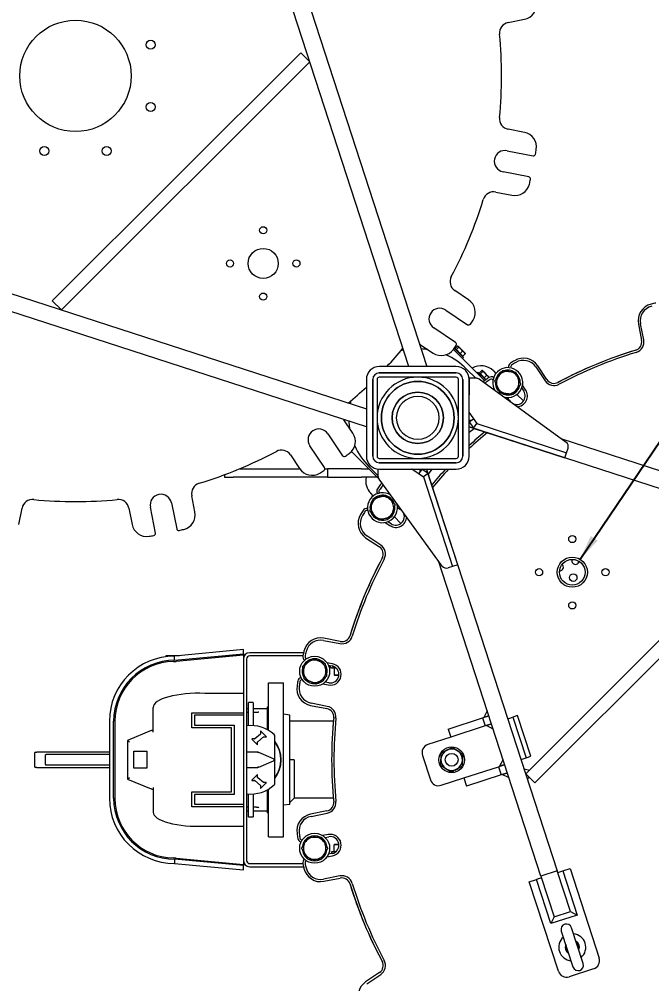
# Model space of a CAD drawing. Header units: inches. Extents: x 19 to 503, y 6 to 322.
# Drawn here: x 60.2 to 97.2, y 214.7 to 271.1 of the extents above; entities that cross this region are included whole.
import ezdxf

# ---------------------------------------------------------------- set-up
doc = ezdxf.new("R2010")
doc.units = ezdxf.units.IN
doc.header["$LTSCALE"] = 15
doc.header["$MEASUREMENT"] = 0
for name, color, linetype, lineweight in [('Dimension (ANSI)', 7, 'Continuous', 25), ('Symbol (ANSI)', 7, 'Continuous', 25), ('Visible', 7, 'Continuous', 18)]:
    doc.layers.add(name, color=color, linetype=linetype, lineweight=lineweight)
doc.styles.add('MEMCOR Medium', font='arial.ttf')
doc.dimstyles.new('Default (ANSI)', dxfattribs={"dimscale": 15, "dimtxt": 0.15, "dimasz": 0.098425, "dimexe": 0.125, "dimexo": 0.0625, "dimgap": 0.031496, "dimtad": 0, "dimtih": 1, "dimtoh": 1, "dimdec": 4, "dimrnd": 1e-08, "dimzin": 3, "dimdsep": 46, "dimlunit": 5, "dimtxsty": 'MEMCOR Medium', "dimcen": 0.09, "dimdle": 0.393701, "dimclrd": 256, "dimclre": 256, "dimclrt": 256, "dimadec": 0, "dimazin": 1, "dimtfac": 0.8, "dimtofl": 0, "dimtmove": 0, "dimatfit": 3, "dimfxl": 1, "dimfrac": 1, "dimtolj": 1, "dimtzin": 4, "dimlwd": -1, "dimlwe": -1, "dimarcsym": 0})
doc.dimstyles.new('Default (ANSI)$7', dxfattribs={"dimscale": 15, "dimtxt": 0.15, "dimasz": 0.098425, "dimexe": 0.125, "dimexo": 0.0625, "dimgap": 0.031496, "dimtad": 0, "dimtih": 1, "dimtoh": 1, "dimdec": 4, "dimrnd": 1e-08, "dimzin": 3, "dimdsep": 46, "dimlunit": 5, "dimtxsty": 'MEMCOR Medium', "dimcen": 0.09, "dimdle": 0.393701, "dimclrd": 256, "dimclre": 256, "dimclrt": 256, "dimadec": 0, "dimazin": 1, "dimtfac": 0.8, "dimtofl": 0, "dimtmove": 0, "dimatfit": 3, "dimfxl": 1, "dimfrac": 1, "dimtolj": 1, "dimtzin": 4, "dimlwd": -1, "dimlwe": -1, "dimarcsym": 0})

# ---------------------------------------------------------------- blocks, each defined once
blk = doc.blocks.new('*D25')
at = {"layer": 'Defpoints', "color": 0, "transparency": 16777216}
for p in [(108.515, 297.906), (83.501, 247.803)]:
    blk.add_point(p, dxfattribs=at)
at = {"layer": 'Dimension (ANSI)', "transparency": 16777216}
for p, q in [((112.922, 306.732), (109.175, 299.227)), ((114.906, 306.732), (112.922, 306.732))]:
    blk.add_line(p, q, dxfattribs=at)
blk.add_solid([(108.954, 299.337), (109.395, 299.117), (108.515, 297.906)], dxfattribs=at)
at = {"layer": 'Dimension (ANSI)', "transparency": 16777216, "insert": (115.378, 306.732), "char_height": 2.25, "attachment_point": 4, "style": 'MEMCOR Medium'}
blk.add_mtext('\\A1; \\fArial|b0|i0;\\H2.2500;R56 in\\P[R1422.4 mm]{\\P\\fArial|b0|i0;\\H2.2500;RADIAL CLEARANCE REQUIRED}', dxfattribs=at)

msp = doc.modelspace()

# ---------------------------------------------------------------- linework, layer by layer
at = {"layer": 'Visible'}
for p, q in [((76.27798, 274.67459), (84.03431, 250.80307)), ((82.98285, 250.80307), (75.32693, 274.36557)), ((88.77965, 270.8954), (89.7299, 271.08442)), ((62.17458, 254.63365), (76.67027, 269.12934)), ((76.67027, 269.12934), (77.2006, 268.59901)), ((77.2006, 268.59901), (62.70491, 254.10332)), ((89.7299, 264.47284), (88.77965, 264.66186)), ((88.72197, 263.40904), (90.23201, 263.10867)), ((89.9862, 261.87288), (88.47616, 262.17325)), ((88.05001, 260.99372), (89.00027, 260.80471)), ((56.93835, 255.97699), (80.50085, 248.32107)), ((86.47013, 254.69641), (85.66454, 255.23468)), ((80.50085, 247.26961), (56.62933, 255.02593)), ((62.70491, 254.10332), (62.17458, 254.63365)), ((85.13182, 254.0993), (86.41197, 253.24393)), ((85.71195, 252.19628), (84.4318, 253.05165)), ((96.37498, 253.27713), (96.564, 252.32687)), ((96.6915, 252.35223), (96.50248, 253.30249)), ((83.60981, 252.10955), (84.39229, 251.58671)), ((86.17626, 251.31853), (85.62838, 251.86641)), ((85.68411, 251.84604), (85.82051, 251.98244)), ((85.71599, 251.81417), (85.68411, 251.84604)), ((85.74786, 251.78229), (85.88427, 251.91869)), ((85.86231, 251.97614), (85.84946, 251.97958)), ((85.87014, 251.96832), (85.86231, 251.97614)), ((86.01339, 251.82506), (85.87014, 251.96832)), ((85.58094, 251.80072), (87.40554, 249.97611)), ((85.70816, 251.82199), (85.69048, 251.80431)), ((85.74786, 251.78229), (85.71599, 251.81417)), ((85.85924, 251.67091), (85.74786, 251.78229)), ((85.97061, 251.55954), (85.85924, 251.67091)), ((85.97061, 251.55954), (86.10701, 251.69594)), ((86.05011, 251.48004), (85.97061, 251.55954)), ((86.20426, 251.63419), (86.01339, 251.82506)), ((86.12961, 251.40055), (86.05011, 251.48004)), ((86.10556, 251.4246), (86.08787, 251.40692)), ((86.17626, 251.31853), (86.11969, 251.26196)), ((86.12961, 251.40055), (86.26601, 251.53695)), ((86.2597, 251.57875), (86.20426, 251.63419)), ((86.2597, 251.57875), (86.26315, 251.5659)), ((85.74085, 250.80307), (81.26085, 250.80307)), ((90.39419, 250.77235), (90.93246, 249.96676)), ((91.04055, 250.03898), (90.50228, 250.84457)), ((81.25585, 250.42807), (85.74585, 250.42807)), ((85.74585, 250.42807), (81.25585, 250.42807)), ((83.50085, 250.17807), (81.25585, 250.17807)), ((85.74585, 250.17807), (83.50085, 250.17807)), ((86.89141, 250.11179), (86.35049, 250.65271)), ((87.01631, 250.47849), (86.95974, 250.42192)), ((87.47106, 250.02373), (87.01631, 250.47849)), ((87.09832, 250.43183), (87.23473, 250.56823)), ((87.1302, 250.39995), (87.09832, 250.43183)), ((87.12237, 250.40778), (87.10469, 250.3901)), ((87.16208, 250.36808), (87.1302, 250.39995)), ((87.16208, 250.36808), (87.29848, 250.50448)), ((87.27345, 250.2567), (87.16208, 250.36808)), ((87.27652, 250.56193), (87.26368, 250.56537)), ((87.38483, 250.14533), (87.27345, 250.2567)), ((87.28435, 250.5541), (87.27652, 250.56193)), ((87.4276, 250.41085), (87.28435, 250.5541)), ((87.38483, 250.14533), (87.52123, 250.28173)), ((87.61847, 250.21998), (87.4276, 250.41085)), ((87.67257, 250.16588), (87.61847, 250.21998)), ((87.91189, 250.55149), (88.06299, 250.40038)), ((80.50085, 250.04307), (80.50085, 245.56307)), ((80.87585, 245.55807), (80.87585, 250.04807)), ((80.87585, 250.04807), (80.87585, 245.55807)), ((81.12585, 250.04807), (81.12585, 247.80307)), ((85.87585, 247.80307), (85.87585, 250.04807)), ((86.12585, 250.04807), (86.12585, 245.55807)), ((86.12585, 245.55807), (86.12585, 250.04807)), ((86.50165, 250.11587), (86.48099, 248.14304)), ((86.50085, 245.56307), (86.50085, 250.04307)), ((86.50089, 250.04307), (86.50085, 250.04307)), ((86.9201, 250.11149), (86.50165, 250.11587)), ((92.16398, 246.37014), (87.09329, 250.05421)), ((87.46432, 250.06583), (87.38483, 250.14533)), ((87.49162, 250.03854), (87.46432, 250.06583)), ((89.79708, 249.43404), (89.6143, 249.70759)), ((89.29103, 249.17234), (89.67585, 248.78752)), ((89.56779, 249.5432), (89.68899, 249.36182)), ((88.56665, 249.00757), (88.59757, 248.96129)), ((88.85752, 248.80625), (88.73632, 248.98763)), ((86.48099, 248.14304), (86.955, 247.46609)), ((79.71721, 246.91162), (79.19436, 247.69411)), ((81.12585, 247.80307), (81.12585, 245.55807)), ((85.87585, 245.55807), (85.87585, 247.80307)), ((86.50085, 247.56986), (86.75683, 247.7491)), ((86.50085, 247.66839), (86.64156, 247.66839)), ((86.50085, 247.56986), (86.75899, 247.20119)), ((86.75899, 247.20119), (86.955, 247.46609)), ((86.955, 247.46609), (92.18581, 245.76649)), ((78.25227, 246.87212), (79.10764, 245.59197)), ((109.96824, 239.66005), (86.50085, 247.28507)), ((86.50085, 247.28507), (86.75899, 247.20119)), ((86.50085, 246.97257), (86.79805, 247.1885)), ((86.75899, 247.20119), (86.79805, 247.1885)), ((86.79805, 247.1885), (92.08924, 245.46929)), ((91.84944, 246.59867), (110.27726, 240.61111)), ((76.06923, 245.63938), (76.60751, 244.83379)), ((78.05999, 244.89195), (77.20462, 246.1721)), ((81.23316, 244.236), (79.63209, 245.83707)), ((92.08924, 245.46929), (92.18581, 245.76649)), ((92.18581, 245.76649), (92.27297, 246.03473)), ((81.25585, 245.42807), (83.50085, 245.42807)), ((85.74585, 245.17807), (81.25585, 245.17807)), ((81.25585, 245.17807), (85.74585, 245.17807)), ((83.50085, 245.42807), (85.74585, 245.42807)), ((73.11556, 244.83209), (76.60865, 244.83209)), ((78.08002, 244.83209), (78.22689, 244.83209)), ((80.22689, 244.83209), (78.22689, 244.83209)), ((78.22689, 244.83209), (78.22689, 244.33209)), ((80.22689, 244.83209), (80.63707, 244.83209)), ((80.65121, 244.95343), (81.19213, 244.41251)), ((81.18805, 244.80227), (83.16087, 244.82293)), ((81.19243, 244.38382), (81.18805, 244.80227)), ((81.26085, 244.80307), (85.74085, 244.80307)), ((81.26085, 244.80307), (81.26085, 244.80303)), ((83.16087, 244.82293), (83.83783, 244.34892)), ((83.73406, 244.80307), (83.55482, 244.54708)), ((83.63553, 244.66235), (83.63553, 244.80307)), ((84.10272, 244.54493), (83.73406, 244.80307)), ((84.10272, 244.54493), (83.83783, 244.34892)), ((84.01885, 244.80307), (91.64387, 221.33567)), ((84.10272, 244.54493), (84.01885, 244.80307)), ((84.11542, 244.50586), (84.10272, 244.54493)), ((84.33135, 244.80307), (84.11542, 244.50586)), ((72.22689, 244.48058), (72.22689, 244.33209)), ((72.22689, 244.33209), (72.72689, 244.33209)), ((77.72689, 244.33209), (72.72689, 244.33209)), ((78.22689, 244.33209), (77.72689, 244.33209)), ((78.22689, 244.33209), (80.22689, 244.33209)), ((81.13707, 244.33209), (80.22689, 244.33209)), ((84.93378, 239.13993), (81.24971, 244.21062)), ((83.83783, 244.34892), (85.53742, 239.11811)), ((85.83463, 239.21467), (84.11542, 244.50586)), ((80.90752, 243.24401), (80.75596, 243.39557)), ((69.13067, 242.82776), (69.43103, 241.31772)), ((70.49921, 242.30365), (70.31019, 243.25391)), ((60.2195, 241.57401), (60.40852, 242.52427)), ((66.64206, 242.52427), (66.83107, 241.57401)), ((68.19524, 241.0719), (67.89488, 242.58195)), ((82.34263, 242.70634), (82.29635, 242.73727)), ((82.31629, 242.5676), (82.49767, 242.4464)), ((81.9421, 241.61493), (81.76071, 241.73613)), ((82.52045, 241.63108), (82.13466, 242.01687)), ((81.59633, 241.68962), (81.86988, 241.50684)), ((89.8011, 227.00713), (104.29679, 241.50282)), ((80.45934, 240.80164), (81.26493, 240.26336)), ((81.33716, 240.37145), (80.53157, 240.90973)), ((104.82712, 240.97249), (90.33143, 226.4768)), ((90.69281, 221.02666), (84.70525, 239.45448)), ((85.53742, 239.11811), (85.26919, 239.03095)), ((85.83463, 239.21467), (85.53742, 239.11811)), ((78.00143, 234.80143), (78.95169, 234.61242)), ((78.97705, 234.73992), (78.02679, 234.92894)), ((68.81215, 233.91396), (69.59022, 233.91396)), ((68.81215, 233.85358), (68.81215, 233.91396)), ((73.32579, 234.26417), (69.29739, 233.88651)), ((69.30938, 233.63654), (73.32579, 234.01308)), ((73.32579, 233.94136), (69.40011, 233.57333)), ((73.32579, 234.01308), (73.32579, 234.26417)), ((73.32579, 234.01308), (73.32579, 233.94136)), ((73.32579, 233.94136), (73.32579, 231.80705)), ((76.83526, 234.0799), (73.70079, 234.0799)), ((76.79237, 233.8924), (73.70079, 233.8924)), ((73.51329, 233.7049), (73.51329, 221.95001)), ((78.52554, 233.43289), (78.20287, 233.49707)), ((78.28622, 233.34795), (78.50018, 233.30539)), ((78.41533, 233.22833), (78.41533, 233.32226)), ((78.56792, 233.22833), (78.56792, 233.28688)), ((78.46523, 233.20351), (78.43664, 233.21684)), ((78.46523, 233.20351), (78.49163, 233.20351)), ((78.49163, 233.20351), (78.71736, 233.20351)), ((78.62173, 233.20351), (78.62173, 232.79224)), ((78.62173, 232.79224), (78.90211, 232.79224)), ((78.66007, 232.7539), (78.62173, 232.79224)), ((78.89888, 232.7539), (78.66007, 232.7539)), ((74.78641, 229.54571), (74.78641, 232.32751)), ((74.78641, 232.32751), (75.66641, 232.32751)), ((75.66641, 223.32751), (75.66641, 232.32751)), ((77.95705, 232.26128), (78.27972, 232.1971)), ((78.30509, 232.3246), (78.09113, 232.36716)), ((73.32579, 231.70253), (71.06735, 231.70253)), ((73.32579, 231.80705), (73.32579, 231.70253)), ((73.32579, 231.70253), (73.32579, 230.57754)), ((73.62499, 230.9037), (73.62499, 231.15278)), ((73.88089, 231.17246), (73.64467, 231.17246)), ((73.90058, 231.15278), (73.90058, 230.9037)), ((77.24643, 231.00579), (78.19669, 230.81678)), ((78.22205, 230.94428), (77.27179, 231.1333)), ((68.06215, 229.44212), (68.06215, 230.89006)), ((70.32579, 229.70254), (70.32579, 230.57754)), ((70.32579, 230.57754), (73.32579, 230.57754)), ((70.47287, 230.43047), (70.47287, 229.84962)), ((73.32579, 230.43047), (70.47287, 230.43047)), ((73.32579, 230.57754), (73.32579, 230.43047)), ((73.32579, 230.43047), (73.32579, 225.22456)), ((73.51329, 230.81964), (73.62499, 230.81964)), ((73.51329, 230.60615), (73.62499, 230.60615)), ((73.62499, 229.82276), (73.62499, 230.9037)), ((73.90058, 230.9037), (73.90058, 229.82276)), ((73.90058, 230.81964), (74.72641, 230.81964)), ((73.90058, 230.60615), (74.08844, 230.60615)), ((74.72641, 229.58006), (74.72641, 230.92251)), ((74.72641, 230.92251), (74.78641, 230.92251)), ((76.03641, 230.43708), (75.66641, 230.48251)), ((76.03641, 225.21794), (76.03641, 230.43708)), ((87.55242, 230.69177), (87.35179, 230.298)), ((65.50312, 230.07751), (65.50312, 225.57751)), ((65.75312, 225.57751), (65.75312, 230.07751)), ((65.82452, 230.07751), (65.82452, 225.57751)), ((78.57664, 230.07751), (76.03641, 230.07751)), ((85.27135, 229.62202), (87.28759, 230.27714)), ((87.28759, 230.27714), (87.64899, 230.39456)), ((87.28759, 230.27714), (87.4421, 229.80161)), ((87.64899, 230.39456), (87.35179, 230.298)), ((87.8035, 229.91903), (87.4421, 229.80161)), ((87.5063, 229.82247), (87.8035, 229.91903)), ((88.75456, 230.22805), (89.05176, 230.32462)), ((89.32519, 230.41346), (89.05176, 230.32462)), ((89.05176, 230.32462), (89.82431, 227.94698)), ((90.09773, 228.03582), (89.32519, 230.41346)), ((67.94952, 229.5306), (66.56215, 228.95253)), ((67.94952, 229.5306), (68.06215, 229.57753)), ((72.63829, 229.70254), (70.32579, 229.70254)), ((70.47287, 229.84962), (72.78537, 229.84962)), ((72.63829, 225.95248), (72.63829, 229.70254)), ((72.78537, 229.84962), (72.78537, 225.8054)), ((74.32675, 229.32713), (73.98781, 229.0439)), ((74.33034, 229.48403), (74.33034, 229.3348)), ((74.6614, 229.1771), (74.34741, 229.4911)), ((85.27135, 229.62202), (85.42586, 229.14649)), ((87.4421, 229.80161), (85.42586, 229.14649)), ((87.90007, 229.62183), (87.5063, 229.82247)), ((66.56215, 228.95253), (66.56215, 226.70253)), ((66.56215, 228.95253), (66.68715, 228.8692)), ((73.82406, 229.0245), (74.13805, 228.7105)), ((73.9814, 229.04157), (73.83113, 229.04157)), ((74.15512, 228.71757), (74.15512, 228.8668)), ((74.15871, 228.87447), (74.49765, 229.1577)), ((74.50406, 229.16003), (74.65433, 229.16003)), ((75.16278, 227.81282), (75.16278, 229.20228)), ((85.42586, 229.14649), (84.09438, 228.71387)), ((61.13778, 228.21751), (61.13778, 227.43751)), ((61.19778, 228.27751), (61.26278, 228.27751)), ((65.50312, 228.27751), (61.26278, 228.27751)), ((66.93715, 228.32753), (67.68715, 228.32753)), ((66.93715, 227.32753), (66.93715, 228.32753)), ((67.68715, 228.32753), (67.68715, 227.32753)), ((74.13328, 228.27751), (73.51329, 228.27751)), ((74.13328, 228.27751), (74.15464, 228.27751)), ((74.18437, 228.26833), (74.17028, 228.27432)), ((74.18437, 228.26833), (74.21734, 228.25432)), ((75.08899, 227.88387), (74.21734, 228.25432)), ((61.76278, 228.08751), (61.76278, 227.56751)), ((61.80278, 228.12751), (61.82278, 228.12751)), ((65.05569, 228.12751), (61.82278, 228.12751)), ((65.05569, 228.12751), (65.06854, 228.12751)), ((65.50312, 228.12751), (65.06854, 228.12751)), ((74.21734, 227.4007), (75.08899, 227.77115)), ((75.08899, 227.88387), (75.10278, 227.87801)), ((75.10278, 227.77701), (75.08899, 227.77115)), ((75.10278, 227.87801), (75.12625, 227.86804)), ((75.1367, 227.79142), (75.10278, 227.77701)), ((75.16278, 226.45274), (75.16278, 227.81282)), ((76.28641, 227.82751), (76.03641, 227.82751)), ((76.28641, 227.82751), (76.28641, 225.57751)), ((83.77336, 228.08383), (84.23689, 226.65725)), ((88.47948, 227.8386), (88.27884, 227.44483)), ((89.5271, 227.85041), (89.82431, 227.94698)), ((89.82431, 227.94698), (90.09773, 228.03582)), ((61.26278, 227.37751), (61.19778, 227.37751)), ((61.26278, 227.37751), (65.50312, 227.37751)), ((61.82278, 227.52751), (61.80278, 227.52751)), ((61.82278, 227.52751), (65.05569, 227.52751)), ((65.06854, 227.52751), (65.05569, 227.52751)), ((65.06854, 227.52751), (65.50312, 227.52751)), ((67.68715, 227.32753), (66.93715, 227.32753)), ((73.51329, 227.37751), (74.13328, 227.37751)), ((74.15464, 227.37751), (74.13328, 227.37751)), ((74.17028, 227.3807), (74.18437, 227.38669)), ((74.21734, 227.4007), (74.18437, 227.38669)), ((86.1984, 226.76885), (88.21464, 227.42397)), ((88.21464, 227.42397), (88.57604, 227.54139)), ((88.21464, 227.42397), (88.36915, 226.94844)), ((88.57604, 227.54139), (88.27884, 227.44483)), ((88.73055, 227.06587), (88.36915, 226.94844)), ((88.43335, 226.9693), (88.73055, 227.06587)), ((89.70453, 227.30433), (90.02207, 227.2281)), ((90.02207, 227.2281), (89.8011, 227.00713)), ((66.56215, 226.70253), (66.68715, 226.78587)), ((66.56215, 226.70253), (67.94952, 226.12446)), ((74.13805, 226.94452), (73.82406, 226.63052)), ((73.83113, 226.61345), (73.9814, 226.61345)), ((73.98781, 226.61112), (74.32675, 226.32789)), ((74.15512, 226.78822), (74.15512, 226.93745)), ((74.49765, 226.49732), (74.15871, 226.78055)), ((74.65433, 226.49499), (74.50406, 226.49499)), ((84.86692, 226.33623), (86.1984, 226.76885)), ((86.1984, 226.76885), (86.35291, 226.29332)), ((88.36915, 226.94844), (86.35291, 226.29332)), ((88.82712, 226.76866), (88.43335, 226.9693)), ((89.8011, 227.00713), (90.33143, 226.4768)), ((89.8011, 227.00713), (90.02207, 226.78616)), ((90.02207, 226.78616), (89.89767, 226.70992)), ((68.06215, 226.07753), (67.94952, 226.12446)), ((68.06215, 226.21295), (68.06215, 224.76501)), ((70.32579, 225.95248), (72.63829, 225.95248)), ((70.32579, 225.07748), (70.32579, 225.95248)), ((74.33034, 226.32022), (74.33034, 226.17099)), ((74.34741, 226.16392), (74.6614, 226.47792)), ((74.72641, 224.73251), (74.72641, 226.07496)), ((74.78641, 223.32751), (74.78641, 226.10931)), ((70.47287, 225.8054), (70.47287, 225.22456)), ((72.78537, 225.8054), (70.47287, 225.8054)), ((73.62499, 224.75132), (73.62499, 225.83226)), ((73.90058, 225.83226), (73.90058, 224.75132)), ((76.28641, 225.57751), (76.03641, 225.32751)), ((78.57664, 225.57751), (76.28641, 225.57751)), ((73.32579, 225.07748), (70.32579, 225.07748)), ((70.47287, 225.22456), (73.32579, 225.22456)), ((73.32579, 225.22456), (73.32579, 225.07748)), ((73.32579, 225.07748), (73.32579, 223.95253)), ((73.62499, 225.04887), (73.51329, 225.04887)), ((73.51329, 224.83538), (73.62499, 224.83538)), ((74.08844, 225.04887), (73.90058, 225.04887)), ((73.90058, 224.83538), (74.72641, 224.83538)), ((76.03641, 225.21794), (75.66641, 225.17251)), ((78.19669, 224.83824), (77.24643, 224.64923)), ((73.62499, 224.50224), (73.62499, 224.75132)), ((73.88089, 224.48256), (73.64467, 224.48256)), ((73.90058, 224.75132), (73.90058, 224.50224)), ((74.72641, 224.73251), (74.78641, 224.73251)), ((77.27179, 224.52172), (78.22205, 224.71074)), ((71.06735, 223.95253), (73.32579, 223.95253)), ((73.32579, 223.95253), (73.32579, 223.84797)), ((73.32579, 223.84797), (73.32579, 221.71366)), ((74.78641, 223.32751), (75.66641, 223.32751)), ((78.27972, 223.45792), (77.95705, 223.39374)), ((78.09113, 223.28786), (78.30509, 223.33042)), ((78.66007, 222.90101), (78.62173, 222.86267)), ((78.90212, 222.86267), (78.62173, 222.86267)), ((78.62173, 222.45151), (78.62173, 222.86267)), ((78.66007, 222.90101), (78.8989, 222.90101)), ((73.32579, 221.64194), (69.30938, 222.01848)), ((69.40011, 222.08169), (73.32579, 221.71366)), ((78.20287, 222.15795), (78.52554, 222.22213)), ((78.50018, 222.34963), (78.28622, 222.30707)), ((78.45778, 222.42669), (78.45778, 222.3412)), ((78.46523, 222.45151), (78.46497, 222.45139)), ((78.46549, 222.45151), (78.46523, 222.45151)), ((78.64893, 222.45151), (78.46549, 222.45151)), ((78.4732, 222.42669), (78.4732, 222.34427)), ((78.71736, 222.45151), (78.64893, 222.45151)), ((69.29739, 221.76851), (73.32579, 221.39085)), ((73.32579, 221.71366), (73.32579, 221.64194)), ((73.32579, 221.39085), (73.32579, 221.64194)), ((73.70079, 221.76251), (76.79239, 221.76251)), ((73.70079, 221.57501), (76.83528, 221.57501)), ((91.97197, 221.33714), (92.38806, 221.47233)), ((92.38806, 221.47233), (94.08765, 216.24152)), ((78.95169, 221.0426), (78.00143, 220.85359)), ((78.02679, 220.72608), (78.97705, 220.9151)), ((90.72371, 220.93155), (90.42651, 220.83498)), ((91.64387, 221.33567), (90.69281, 221.02666)), ((90.69281, 221.02666), (91.46535, 218.64902)), ((92.41641, 218.95803), (91.64387, 221.33567)), ((91.67477, 221.24057), (91.97197, 221.33714)), ((91.97197, 221.33714), (92.81018, 218.75739)), ((90.01042, 220.69979), (90.42651, 220.83498)), ((91.71001, 215.46898), (90.01042, 220.69979)), ((91.26472, 218.25524), (90.42651, 220.83498)), ((92.81018, 218.75739), (91.26472, 218.25524)), ((91.46535, 218.64902), (91.26472, 218.25524)), ((91.46535, 218.64902), (92.41641, 218.95803)), ((92.41641, 218.95803), (92.81018, 218.75739)), ((91.87971, 217.82209), (92.56101, 215.72527)), ((93.1601, 215.91993), (92.4788, 218.01675)), ((81.26493, 215.39166), (80.45934, 214.85338)), ((80.53157, 214.74529), (81.33716, 215.28357)), ((93.76663, 215.61148), (92.34005, 215.14796))]:
    msp.add_line(p, q, dxfattribs=at)
for centre, radius in [((83.50085, 247.80307), 56), ((63.52529, 267.77863), 3.25), ((67.91369, 269.59633), 0.2635), ((67.91369, 265.96093), 0.2635), ((61.70759, 263.39023), 0.2635), ((65.34299, 263.39023), 0.2635), ((74.48179, 258.75963), 0.2085), ((74.48179, 256.82213), 0.88), ((72.54429, 256.82213), 0.2085), ((76.41929, 256.82213), 0.2085), ((74.48179, 254.88463), 0.2085), ((83.50085, 247.80307), 2.125), ((83.50085, 247.80307), 1.5), ((92.51991, 240.72151), 0.2085), ((92.51991, 238.78401), 0.88), ((92.51991, 238.78401), 0.75), ((90.58241, 238.78401), 0.2085), ((94.45741, 238.78401), 0.2085), ((92.57441, 238.46849), 0.21875), ((92.51991, 236.84651), 0.2085), ((77.4844, 232.99764), 0.875), ((85.48161, 227.82751), 0.75), ((85.48161, 227.82751), 0.37513), ((85.48161, 227.82751), 0.375), ((77.4844, 222.65738), 0.875)]:
    msp.add_circle(centre, radius, dxfattribs=at)
for centre, radius, start, end in [((89.56018, 271.9377), 0.87, 281.25, 9.076303), ((88.90255, 270.2775), 0.63, 101.25, 185.623729), ((63.52529, 267.77863), 24.87, 354.376271, 5.623729), ((88.90255, 265.27975), 0.63, 174.376271, 258.75), ((89.56018, 263.61956), 0.87, 350.923697, 78.75), ((88.59906, 262.79114), 0.63, 78.75, 258.75), ((90.25542, 263.22637), 0.12, 258.75, 350.335002), ((63.52529, 267.77863), 27.235, 350.335002, 350.923697), ((89.16999, 261.65799), 0.87, 258.75, 346.576303), ((89.96279, 261.75519), 0.12, 347.164998, 78.75), ((63.52529, 267.77863), 27.235, 346.576303, 347.164998), ((87.9271, 260.37583), 0.63, 78.75, 163.123729), ((63.52529, 267.77863), 24.87, 331.876271, 343.123729), ((86.01455, 255.75851), 0.63, 151.876271, 236.25), ((85.98678, 253.97303), 0.87, 328.423697, 56.25), ((84.78181, 253.57548), 0.63, 56.249999, 236.249999), ((97.35577, 253.47222), 1, 103.423697, 191.25), ((97.35577, 253.47222), 0.87, 103.423697, 191.25), ((103.47641, 227.82751), 27.365, 102.835002, 103.423697), ((86.47864, 253.34371), 0.12, 236.25, 327.835002), ((63.52529, 267.77863), 27.235, 327.835002, 328.423697), ((63.52529, 267.77863), 24.87, 316.955063, 320.218704), ((63.52529, 267.77863), 27.235, 324.076303, 324.664998), ((85.64528, 252.0965), 0.12, 324.664998, 56.25), ((96.07361, 252.22932), 0.5, 286.876271, 11.25), ((96.07361, 252.22932), 0.63, 286.876271, 11.25), ((83.50085, 247.80307), 4.03, 101.811923, 104.294042), ((83.50085, 247.80307), 4.03, 81.623365, 87.149459), ((84.87564, 252.31009), 0.87, 236.25, 324.076303), ((83.50085, 247.80307), 4.03, 45, 65.930424), ((89.67081, 250.289), 1, 33.75, 121.576303), ((103.47641, 227.82751), 25.00122, 106.797012, 118.202988), ((103.47641, 227.82751), 25, 106.876271, 118.123729), ((103.47641, 227.82751), 24.87, 106.876271, 118.123729), ((81.26085, 250.04307), 0.76, 90, 180), ((85.74085, 250.04307), 0.76, 0, 90), ((87.20478, 249.84438), 1, 45, 121.401928), ((88.75312, 249.86247), 0.875, 254.329086, 213.670914), ((89.04149, 250.78086), 0.25, 122.164998, 190.233558), ((103.47641, 227.82751), 27.365, 121.576303, 122.164998), ((89.04149, 250.78086), 0.12, 122.164998, 211.953578), ((103.47641, 227.82751), 27.235, 121.576303, 122.164998), ((89.67081, 250.289), 0.87, 33.75, 121.576303), ((81.25585, 250.04807), 0.38, 90, 180), ((81.25585, 250.04807), 0.38, 90, 180), ((83.50085, 247.80307), 2.375, 90, 180), ((81.25585, 250.04807), 0.13, 90, 180), ((83.50085, 247.80307), 2.375, 0, 90), ((85.74585, 250.04807), 0.38, 0, 90), ((85.74585, 250.04807), 0.38, 0, 90), ((85.74585, 250.04807), 0.13, 0, 90), ((103.47641, 227.82751), 27.365, 125.335002, 125.923697), ((87.79428, 249.9475), 0.25, 57.266442, 125.335002), ((88.75312, 249.86247), 0.7295, 116.559141, 168.440859), ((88.75312, 249.86247), 0.656, 142.5, 202.5), ((88.75312, 249.86247), 0.656, 82.5, 142.5), ((88.75312, 249.86247), 0.7295, 56.559141, 108.440859), ((88.75312, 249.86247), 0.656, 22.5, 82.5), ((88.75312, 249.86247), 0.7295, 356.559141, 48.440859), ((63.52529, 267.77863), 24.87, 309.781296, 313.044937), ((83.50085, 247.80307), 2.125, 0, 180), ((86.91696, 249.8115), 0.3, 54, 89.4), ((88.00787, 249.17786), 1, 125.923697, 134.130334), ((88.00787, 249.17786), 0.87, 125.923697, 132.637241), ((103.47641, 227.82751), 27.235, 125.335002, 125.923697), ((87.79428, 249.9475), 0.12, 35.546422, 125.335002), ((88.75312, 249.86247), 0.7295, 176.559141, 228.440859), ((88.75312, 249.86247), 0.656, 202.5, 262.5), ((88.75312, 249.86247), 0.7295, 296.559141, 348.440859), ((88.75312, 249.86247), 0.656, 322.5, 22.5), ((91.45629, 250.31677), 0.63, 213.75, 298.123729), ((91.45629, 250.31677), 0.5, 213.75, 298.123729), ((83.50085, 247.80307), 1.5, 0, 180), ((83.50085, 247.80307), 1.25, 0, 180), ((88.75312, 249.86247), 0.7295, 236.559141, 288.440859), ((88.75312, 249.86247), 0.656, 262.5, 322.5), ((89.27325, 249.08403), 0.5, 240.825388, 33.75), ((89.27325, 249.08403), 0.63, 271.998567, 33.75), ((83.50085, 247.80307), 4.03, 165.705958, 168.188077), ((89.27325, 249.08403), 0.5, 213.75, 227.174612), ((83.50085, 247.80307), 4.03, 182.850541, 188.376635), ((83.50085, 247.80307), 2.375, 180, 270), ((83.50085, 247.80307), 2.125, 180, 0), ((83.50085, 247.80307), 1.5, 180, 0), ((83.50085, 247.80307), 1.25, 180, 0), ((83.50085, 247.80307), 2.375, 270, 0), ((77.72844, 246.52211), 0.63, 33.750001, 213.75), ((78.99383, 246.42828), 0.87, 305.923697, 33.75), ((103.47641, 227.82751), 25.00122, 129.970612, 132.764706), ((103.47641, 227.82751), 25, 129.96886, 132.767295), ((103.47641, 227.82751), 24.87, 129.781296, 133.044937), ((91.98765, 246.12743), 0.3, 342, 54), ((63.52529, 267.77863), 24.87, 286.876271, 298.123729), ((75.54541, 245.28937), 0.63, 33.75, 118.123729), ((63.52529, 267.77863), 27.235, 305.335002, 305.923697), ((83.50085, 247.80307), 4.03, 204.069576, 225), ((79.20741, 245.65863), 0.12, 213.75, 305.335002), ((81.26085, 245.56307), 0.76, 180, 270), ((81.25585, 245.55807), 0.38, 180, 270), ((81.25585, 245.55807), 0.38, 180, 270), ((81.25585, 245.55807), 0.13, 180, 270), ((85.74085, 245.56307), 0.76, 270, 0), ((85.74585, 245.55807), 0.38, 270, 0), ((85.74585, 245.55807), 0.13, 270, 0), ((85.74585, 245.55807), 0.38, 270, 0), ((77.33089, 245.31714), 0.87, 213.75, 301.576303), ((63.52529, 267.77863), 27.235, 301.576303, 302.164998), ((77.96021, 244.82528), 0.12, 302.164998, 33.75), ((103.47641, 227.82751), 25.00122, 137.235294, 140.029388), ((103.47641, 227.82751), 25, 137.232705, 140.03114), ((103.47641, 227.82751), 24.87, 136.955063, 140.218704), ((70.92809, 243.37681), 0.63, 106.876271, 191.25), ((81.46307, 244.10267), 1, 166.737167, 225), ((81.49241, 244.38696), 0.3, 180.6, 216), ((82.12605, 243.29605), 1, 135.869666, 144.076303), ((81.44145, 242.5508), 0.875, 56.329086, 15.670914), ((81.35641, 243.50964), 0.25, 144.664998, 212.733558), ((103.47641, 227.82751), 27.365, 144.076303, 144.664998), ((81.35641, 243.50964), 0.12, 144.664998, 234.453578), ((103.47641, 227.82751), 27.235, 144.076303, 144.664998), ((82.12605, 243.29605), 0.87, 137.362759, 144.076303), ((61.02641, 242.40136), 0.63, 84.376271, 168.75), ((63.52529, 267.77863), 24.87, 264.376271, 275.623729), ((66.02416, 242.40136), 0.63, 11.25, 95.623729), ((68.51277, 242.70485), 0.63, 11.25, 191.25), ((81.44145, 242.5508), 0.7295, 139.059141, 190.940859), ((81.44145, 242.5508), 0.656, 105, 165), ((81.44145, 242.5508), 0.7295, 79.059141, 130.940859), ((81.44145, 242.5508), 0.656, 45, 105), ((81.44145, 242.5508), 0.7295, 19.059141, 70.940859), ((81.44145, 242.5508), 0.656, 345, 45), ((69.64593, 242.13392), 0.87, 283.423697, 11.25), ((103.47641, 227.82751), 27.365, 147.835002, 148.423697), ((103.47641, 227.82751), 27.235, 147.835002, 148.423697), ((80.52306, 242.26243), 0.25, 79.766442, 147.835002), ((80.52306, 242.26243), 0.12, 58.046422, 147.835002), ((81.44145, 242.5508), 0.7295, 199.059141, 250.940859), ((81.44145, 242.5508), 0.656, 165, 225), ((81.44145, 242.5508), 0.656, 285, 345), ((82.21989, 242.03066), 0.5, 236.25, 29.174612), ((81.44145, 242.5508), 0.7295, 319.059141, 10.940859), ((82.21989, 242.03066), 0.5, 42.825388, 56.25), ((81.01491, 241.63311), 1, 148.423697, 236.25), ((81.01491, 241.63311), 0.87, 148.423697, 236.25), ((81.44145, 242.5508), 0.656, 225, 285), ((81.44145, 242.5508), 0.7295, 259.059141, 310.940859), ((82.21989, 242.03066), 0.63, 236.25, 358.001433), ((67.68436, 241.74374), 0.87, 191.25, 279.076303), ((69.54873, 241.34113), 0.12, 191.25, 282.835002), ((63.52529, 267.77863), 27.235, 282.835002, 283.423697), ((63.52529, 267.77863), 27.235, 279.076303, 279.664998), ((68.07755, 241.04849), 0.12, 279.664998, 11.25), ((80.98715, 239.84763), 0.5, 331.876271, 56.25), ((80.98715, 239.84763), 0.63, 331.876271, 56.25), ((103.47641, 227.82751), 25.00122, 151.797012, 163.202988), ((103.47641, 227.82751), 25, 151.876271, 163.123729), ((103.47641, 227.82751), 24.87, 151.876271, 163.123729), ((92.70495, 239.45992), 0.21875, 160.282255, 349.096344), ((85.17648, 239.31627), 0.3, 216, 288), ((91.78107, 239.07723), 0.21875, 268.049907, 48.656774), ((77.8317, 233.94815), 1, 78.75, 166.576303), ((79.07459, 235.23031), 0.63, 258.75, 343.123729), ((79.07459, 235.23031), 0.5, 258.75, 343.123729), ((77.8317, 233.94815), 0.87, 78.75, 166.576303), ((69.31215, 230.07751), 3.80903, 90.222009, 180), ((73.70079, 233.7049), 0.375, 90, 180), ((73.70079, 233.7049), 0.1875, 90, 180), ((77.03891, 233.85095), 0.25, 167.164998, 235.233558), ((103.47641, 227.82751), 27.365, 166.576303, 167.164998), ((77.03891, 233.85095), 0.12, 167.164998, 256.953578), ((103.47641, 227.82751), 27.235, 166.576303, 167.164998), ((69.31215, 230.07751), 3.55903, 90.044634, 180), ((69.31215, 230.07751), 3.48763, 91.12702, 180), ((69.20176, 235.68905), 2.125, 271.12702, 275.355825), ((77.4844, 232.99764), 0.656, 127.5, 187.5), ((77.4844, 232.99764), 0.7295, 101.559141, 153.440859), ((77.4844, 232.99764), 0.656, 67.5, 127.5), ((77.4844, 232.99764), 0.7295, 41.559141, 93.440859), ((77.4844, 232.99764), 0.656, 7.5, 67.5), ((77.4844, 232.99764), 0.7295, 341.559141, 33.440859), ((78.40263, 232.81499), 0.63, 258.75, 78.75), ((78.40263, 232.81499), 0.5, 258.75, 78.75), ((77.4844, 232.99764), 0.7295, 161.559141, 213.440859), ((77.4844, 232.99764), 0.656, 187.5, 247.5), ((77.4844, 232.99764), 0.656, 307.5, 7.5), ((77.44152, 231.98658), 1, 170.923697, 258.75), ((103.47641, 227.82751), 27.365, 170.335002, 170.923697), ((76.74627, 232.37977), 0.25, 102.266442, 170.335002), ((77.44152, 231.98658), 0.87, 170.923697, 258.75), ((103.47641, 227.82751), 27.235, 170.335002, 170.923697), ((76.74627, 232.37977), 0.12, 80.546422, 170.335002), ((77.4844, 232.99764), 0.7295, 221.559141, 273.440859), ((77.4844, 232.99764), 0.656, 247.5, 307.5), ((77.4844, 232.99764), 0.7295, 281.559141, 333.440859), ((73.64467, 231.15278), 0.01969, 90, 180), ((73.88089, 231.15278), 0.01969, 0, 90), ((78.09914, 230.32638), 0.5, 354.376271, 78.75), ((78.09914, 230.32638), 0.63, 354.376271, 78.75), ((103.47641, 227.82751), 25.00122, 174.297012, 185.702988), ((103.47641, 227.82751), 25, 174.376271, 185.623729), ((103.47641, 227.82751), 24.87, 174.376271, 185.623729), ((73.76278, 227.82751), 2, 47.156357, 97.166223), ((74.32034, 229.3348), 0.01, 309.883896, 0), ((74.34034, 229.48403), 0.01, 45, 180), ((73.83113, 229.03157), 0.01, 90, 225), ((73.9814, 229.05157), 0.01, 270, 309.883896), ((74.16512, 228.8668), 0.01, 129.883896, 180), ((74.50406, 229.15003), 0.01, 90, 129.883896), ((74.65433, 229.17003), 0.01, 270, 45), ((75.03778, 229.20228), 0.125, 0, 47.156357), ((73.76278, 227.82751), 1.7715, 322.212687, 37.787313), ((75.22278, 228.89732), 0.06, 180, 216.232048), ((73.76278, 227.82751), 1.75, 323.767952, 36.232048), ((61.19778, 228.21751), 0.06, 90, 180), ((74.14512, 228.71757), 0.01, 225, 0), ((74.15464, 228.23751), 0.04, 66.974508, 90), ((84.24889, 228.23834), 0.5, 108, 198), ((85.48161, 227.82751), 0.625, 116.931328, 176.931328), ((85.48161, 227.82751), 0.6325, 108.099144, 125.763511), ((85.48161, 227.82751), 0.625, 56.931328, 116.931328), ((85.48161, 227.82751), 0.6325, 48.099144, 65.763511), ((85.48161, 227.82751), 0.625, 356.931328, 56.931328), ((61.80278, 228.08751), 0.04, 90, 180), ((75.10278, 227.81282), 0.06, 38.64323, 66.974508), ((75.10278, 227.81282), 0.06, 0.253209, 38.64323), ((75.11323, 227.84664), 0.06, 310.95981, 325.682393), ((85.48161, 227.82751), 0.6325, 168.099144, 185.763511), ((85.48161, 227.82751), 0.625, 176.931328, 236.931328), ((85.48161, 227.82751), 0.625, 296.931328, 356.931328), ((85.48161, 227.82751), 0.6325, 348.099144, 5.763511), ((61.19778, 227.43751), 0.06, 180, 270), ((61.80278, 227.56751), 0.04, 180, 270), ((74.15464, 227.41751), 0.04, 270, 293.025492), ((85.48161, 227.82751), 0.6325, 228.099144, 245.763511), ((85.48161, 227.82751), 0.625, 236.931328, 296.931328), ((85.48161, 227.82751), 0.6325, 288.099144, 305.763511), ((73.83113, 226.62345), 0.01, 135, 270), ((73.9814, 226.60345), 0.01, 50.116104, 90), ((74.14512, 226.93745), 0.01, 0, 135), ((74.16512, 226.78822), 0.01, 180, 230.116104), ((74.50406, 226.50499), 0.01, 230.116104, 270), ((74.65433, 226.48499), 0.01, 315, 90), ((75.22278, 226.7577), 0.06, 143.767952, 180), ((84.71241, 226.81176), 0.5, 198, 288), ((73.76278, 227.82751), 2, 262.833777, 312.843643), ((74.32034, 226.32022), 0.01, 0, 50.116104), ((74.34034, 226.17099), 0.01, 180, 315), ((75.03778, 226.45274), 0.125, 312.843643, 0), ((69.31215, 225.57751), 3.80903, 180, 269.777991), ((69.31215, 225.57751), 3.55903, 180, 269.955366), ((69.31215, 225.57751), 3.48763, 180, 268.87298), ((78.09914, 225.32864), 0.5, 281.25, 5.623729), ((78.09914, 225.32864), 0.63, 281.25, 5.623729), ((73.64467, 224.50224), 0.01969, 180, 270), ((73.88089, 224.50224), 0.01969, 270, 0), ((77.44152, 223.66844), 1, 101.25, 189.076303), ((77.44152, 223.66844), 0.87, 101.25, 189.076303), ((103.47641, 227.82751), 27.365, 189.076303, 189.664998), ((76.74627, 223.27525), 0.25, 189.664998, 257.733558), ((103.47641, 227.82751), 27.235, 189.076303, 189.664998), ((76.74627, 223.27525), 0.12, 189.664998, 279.453578), ((77.4844, 222.65738), 0.7295, 124.059141, 175.940859), ((77.4844, 222.65738), 0.656, 90, 150), ((77.4844, 222.65738), 0.7295, 64.059141, 115.940859), ((77.4844, 222.65738), 0.656, 30, 90), ((77.4844, 222.65738), 0.7295, 4.059141, 55.940859), ((78.40263, 222.84003), 0.63, 281.25, 101.25), ((78.40263, 222.84003), 0.5, 281.25, 101.25), ((77.4844, 222.65738), 0.7295, 184.059141, 235.940859), ((77.4844, 222.65738), 0.656, 150, 210), ((77.4844, 222.65738), 0.7295, 304.059141, 355.940859), ((77.4844, 222.65738), 0.656, 330, 30), ((69.20176, 219.96597), 2.125, 84.644175, 88.87298), ((77.03891, 221.80407), 0.25, 124.766442, 192.835002), ((77.4844, 222.65738), 0.656, 210, 270), ((77.4844, 222.65738), 0.7295, 244.059141, 295.940859), ((77.4844, 222.65738), 0.656, 270, 330), ((73.70079, 221.95001), 0.375, 180, 270), ((73.70079, 221.95001), 0.1875, 180, 270), ((103.47641, 227.82751), 27.365, 192.835002, 193.423697), ((77.8317, 221.70687), 1, 193.423697, 281.25), ((77.03891, 221.80407), 0.12, 103.046422, 192.835002), ((103.47641, 227.82751), 27.235, 192.835002, 193.423697), ((77.8317, 221.70687), 0.87, 193.423697, 281.25), ((79.07459, 220.42471), 0.63, 16.876271, 101.25), ((79.07459, 220.42471), 0.5, 16.876271, 101.25), ((103.47641, 227.82751), 25.00122, 196.797012, 208.202988), ((103.47641, 227.82751), 25, 196.876271, 208.123729), ((103.47641, 227.82751), 24.87, 196.876271, 208.123729), ((92.17926, 217.91942), 0.31496, 18, 198), ((92.51991, 216.87101), 0.7874, 311.578178, 84.421822), ((92.51991, 216.87101), 0.7874, 131.578178, 264.421822), ((92.51991, 216.87101), 0.41534, 157.315835, 238.684165), ((92.51991, 216.87101), 0.375, 165.129035, 230.870965), ((92.51991, 216.87101), 0.3625, 168.326076, 227.673924), ((92.51991, 216.87101), 0.41534, 337.315835, 58.684165), ((92.51991, 216.87101), 0.375, 345.129035, 50.870965), ((92.51991, 216.87101), 0.3625, 348.326076, 47.673924), ((80.98715, 215.80739), 0.5, 303.75, 28.123729), ((80.98715, 215.80739), 0.63, 303.75, 28.123729), ((92.86056, 215.8226), 0.31496, 198, 18), ((93.61213, 216.08701), 0.5, 288, 18), ((92.18554, 215.62349), 0.5, 198, 288), ((81.01491, 214.02191), 1, 123.75, 211.576303)]:
    msp.add_arc(centre, radius, start, end, dxfattribs=at)
for centre, start_param, end_param in [((70.69397, 230.89006), 1.42844633, 3.14159265), ((70.69397, 224.76501), 3.14159265, 4.85473898)]:
    msp.add_ellipse(centre, major_axis=(2.63182, 0), ratio=0.31186736, start_param=start_param, end_param=end_param, dxfattribs=at)
for points, weights in [([(85.87014, 251.96832), (85.85534, 251.98311), (85.82051, 251.98244)], [1, 1.0379548493, 1]), ([(85.88427, 251.91869), (85.88493, 251.95352), (85.87014, 251.96832)], [1, 1.0379548493, 1]), ([(86.01339, 251.82506), (85.9617, 251.87675), (85.88427, 251.91869)], [1, 1.0379548493, 1]), ([(86.10701, 251.69594), (86.06508, 251.77338), (86.01339, 251.82506)], [1, 1.0379548493, 1]), ([(86.20426, 251.63419), (86.16736, 251.67109), (86.10701, 251.69594)], [1, 1.0379548493, 1]), ([(86.26601, 251.53695), (86.24115, 251.5973), (86.20426, 251.63419)], [1, 1.0379548493, 1]), ([(86.26315, 251.5659), (86.26633, 251.554), (86.26601, 251.53695)], [1.01894815233, 1.01823209703, 1]), ([(87.28435, 250.5541), (87.26955, 250.5689), (87.23473, 250.56823)], [1, 1.0379548493, 1]), ([(87.29848, 250.50448), (87.29914, 250.53931), (87.28435, 250.5541)], [1, 1.0379548493, 1]), ([(87.4276, 250.41085), (87.37591, 250.46254), (87.29848, 250.50448)], [1, 1.0379548493, 1]), ([(87.52123, 250.28173), (87.47929, 250.35916), (87.4276, 250.41085)], [1, 1.0379548493, 1]), ([(87.61847, 250.21998), (87.58158, 250.25687), (87.52123, 250.28173)], [1, 1.0379548493, 1]), ([(87.6626, 250.16001), (87.64363, 250.19482), (87.61847, 250.21998)], [1.01668850278, 1.02556816378, 1]), ([(88.00211, 249.96134), (88.12567, 250.12237), (88.23268, 250.26182)], [1, 1.0379548493, 1]), ([(88.23268, 250.26182), (88.33968, 250.40127), (88.46324, 250.56229)], [1, 1.0379548493, 1]), ([(88.46324, 250.56229), (88.66447, 250.5358), (88.83874, 250.51286)], [1, 1.0379548493, 1]), ([(88.83874, 250.51286), (89.01301, 250.48991), (89.21424, 250.46342)], [1, 1.0379548493, 1]), ([(89.21424, 250.46342), (89.29192, 250.27591), (89.35918, 250.11351)], [1, 1.0379548493, 1]), ([(88.14705, 249.61143), (88.07979, 249.77382), (88.00211, 249.96134)], [1, 1.0379548493, 1]), ([(88.29199, 249.26152), (88.21432, 249.44904), (88.14705, 249.61143)], [1, 1.0379548493, 1]), ([(89.50412, 249.7636), (89.38056, 249.60257), (89.27356, 249.46312)], [1, 1.0379548493, 1]), ([(89.35918, 250.11351), (89.42645, 249.95112), (89.50412, 249.7636)], [1, 1.0379548493, 1]), ([(88.66749, 249.21208), (88.49322, 249.23503), (88.29199, 249.26152)], [1, 1.0379548493, 1]), ([(89.04299, 249.16265), (88.84176, 249.18914), (88.66749, 249.21208)], [1, 1.0379548493, 1]), ([(89.27356, 249.46312), (89.16655, 249.32367), (89.04299, 249.16265)], [1, 1.0379548493, 1]), ([(80.8078, 242.72058), (80.85329, 242.89037), (80.90582, 243.08642)], [1, 1.0379548493, 1]), ([(80.90582, 243.08642), (81.10188, 243.13895), (81.27166, 243.18445)], [1, 1.0379548493, 1]), ([(81.27166, 243.18445), (81.44145, 243.22994), (81.6375, 243.28247)], [1, 1.0379548493, 1]), ([(81.6375, 243.28247), (81.78102, 243.13895), (81.90531, 243.01466)], [1, 1.0379548493, 1]), ([(81.90531, 243.01466), (82.0296, 242.89037), (82.17312, 242.74685)], [1, 1.0379548493, 1]), ([(80.70977, 242.35475), (80.76231, 242.5508), (80.8078, 242.72058)], [1, 1.0379548493, 1]), ([(80.97758, 242.08694), (80.85329, 242.21123), (80.70977, 242.35475)], [1, 1.0379548493, 1]), ([(82.07509, 242.38101), (82.0296, 242.21123), (81.97707, 242.01518)], [1, 1.0379548493, 1]), ([(82.17312, 242.74685), (82.12059, 242.5508), (82.07509, 242.38101)], [1, 1.0379548493, 1]), ([(81.2454, 241.81913), (81.10188, 241.96265), (80.97758, 242.08694)], [1, 1.0379548493, 1]), ([(81.61123, 241.91715), (81.44145, 241.87166), (81.2454, 241.81913)], [1, 1.0379548493, 1]), ([(81.97707, 242.01518), (81.78102, 241.96265), (81.61123, 241.91715)], [1, 1.0379548493, 1]), ([(76.78458, 233.28752), (76.9456, 233.41108), (77.08505, 233.51808)], [1, 1.0379548493, 1]), ([(76.83401, 232.91202), (76.81107, 233.08629), (76.78458, 233.28752)], [1, 1.0379548493, 1]), ([(77.08505, 233.51808), (77.2245, 233.62509), (77.38553, 233.74865)], [1, 1.0379548493, 1]), ([(77.38553, 233.74865), (77.57304, 233.67097), (77.73544, 233.60371)], [1, 1.0379548493, 1]), ([(77.73544, 233.60371), (77.89783, 233.53644), (78.08535, 233.45877)], [1, 1.0379548493, 1]), ([(78.08535, 233.45877), (78.11184, 233.25754), (78.13479, 233.08327)], [1, 1.0379548493, 1]), ([(76.88345, 232.53652), (76.85695, 232.73775), (76.83401, 232.91202)], [1, 1.0379548493, 1]), ([(78.18422, 232.70777), (78.0232, 232.58421), (77.88375, 232.4772)], [1, 1.0379548493, 1]), ([(78.13479, 233.08327), (78.15773, 232.909), (78.18422, 232.70777)], [1, 1.0379548493, 1]), ([(78.41533, 233.22833), (78.45622, 233.20351), (78.49163, 233.20351)], [1, 1.0379548493, 1]), ([(78.49163, 233.20351), (78.52704, 233.20351), (78.56792, 233.22833)], [1, 1.0379548493, 1]), ([(78.56792, 233.22833), (78.6465, 233.20985), (78.71527, 233.2052)], [1, 1.02798582185, 1.01470122692]), ([(77.23336, 232.39158), (77.07096, 232.45884), (76.88345, 232.53652)], [1, 1.0379548493, 1]), ([(77.58327, 232.24664), (77.39575, 232.32431), (77.23336, 232.39158)], [1, 1.0379548493, 1]), ([(77.88375, 232.4772), (77.74429, 232.3702), (77.58327, 232.24664)], [1, 1.0379548493, 1]), ([(84.8575, 227.86097), (84.86647, 228.0282), (84.87682, 228.22129)], [1, 1.0379548493, 1]), ([(84.87682, 228.22129), (85.04922, 228.30888), (85.19853, 228.38473)], [1, 1.0379548493, 1]), ([(85.19853, 228.38473), (85.34784, 228.46058), (85.52024, 228.54816)], [1, 1.0379548493, 1]), ([(85.52024, 228.54816), (85.68229, 228.44265), (85.82263, 228.35127)], [1, 1.0379548493, 1]), ([(85.82263, 228.35127), (85.96298, 228.25989), (86.12503, 228.15438)], [1, 1.0379548493, 1]), ([(84.83819, 227.50064), (84.84854, 227.69374), (84.8575, 227.86097)], [1, 1.0379548493, 1]), ([(86.10571, 227.79405), (86.09675, 227.62682), (86.08639, 227.43373)], [1, 1.0379548493, 1]), ([(86.12503, 228.15438), (86.11468, 227.96128), (86.10571, 227.79405)], [1, 1.0379548493, 1]), ([(85.14058, 227.30375), (85.00024, 227.39513), (84.83819, 227.50064)], [1, 1.0379548493, 1]), ([(85.44297, 227.10686), (85.28092, 227.21237), (85.14058, 227.30375)], [1, 1.0379548493, 1]), ([(85.76468, 227.27029), (85.61538, 227.19444), (85.44297, 227.10686)], [1, 1.0379548493, 1]), ([(86.08639, 227.43373), (85.91399, 227.34614), (85.76468, 227.27029)], [1, 1.0379548493, 1]), ([(76.91629, 222.98538), (77.00417, 223.1376), (77.10566, 223.31338)], [1, 1.0379548493, 1]), ([(77.10566, 223.31338), (77.30862, 223.31338), (77.4844, 223.31338)], [1, 1.0379548493, 1]), ([(77.4844, 223.31338), (77.66017, 223.31338), (77.86314, 223.31338)], [1, 1.0379548493, 1]), ([(77.86314, 223.31338), (77.96462, 223.1376), (78.05251, 222.98538)], [1, 1.0379548493, 1]), ([(76.72692, 222.65738), (76.8284, 222.83315), (76.91629, 222.98538)], [1, 1.0379548493, 1]), ([(76.91629, 222.32938), (76.8284, 222.4816), (76.72692, 222.65738)], [1, 1.0379548493, 1]), ([(78.05251, 222.98538), (78.1404, 222.83315), (78.24188, 222.65738)], [1, 1.0379548493, 1]), ([(78.24188, 222.65738), (78.1404, 222.4816), (78.05251, 222.32938)], [1, 1.0379548493, 1]), ([(77.10566, 222.00138), (77.00417, 222.17715), (76.91629, 222.32938)], [1, 1.0379548493, 1]), ([(77.4844, 222.00138), (77.30862, 222.00138), (77.10566, 222.00138)], [1, 1.0379548493, 1]), ([(77.86314, 222.00138), (77.66017, 222.00138), (77.4844, 222.00138)], [1, 1.0379548493, 1]), ([(78.05251, 222.32938), (77.96462, 222.17715), (77.86314, 222.00138)], [1, 1.0379548493, 1]), ([(78.46549, 222.45151), (78.46191, 222.45151), (78.45778, 222.42669)], [1, 1.0379548493, 1]), ([(78.4732, 222.42669), (78.46907, 222.45151), (78.46549, 222.45151)], [1, 1.0379548493, 1]), ([(78.64893, 222.45151), (78.56737, 222.45151), (78.4732, 222.42669)], [1, 1.0379548493, 1]), ([(78.71297, 222.448), (78.6806, 222.45151), (78.64893, 222.45151)], [1.01787691037, 1.01440742171, 1])]:
    msp.add_rational_spline(points, weights, degree=2, dxfattribs=at)
for points in [[(69.30938, 233.63654), (69.30545, 233.71984), (69.30145, 233.80322), (69.29739, 233.88651)], [(75.16278, 227.81282), (75.16278, 227.81282), (75.16278, 227.81291), (75.16278, 227.81308)], [(69.30938, 222.01848), (69.30545, 221.93518), (69.30145, 221.8518), (69.29739, 221.76851)]]:
    msp.add_open_spline(points, degree=3, dxfattribs=at)
for points, knots in [([(74.08844, 230.60615), (74.10589, 230.60615), (74.12336, 230.60706), (74.15619, 230.61046), (74.17159, 230.61293), (74.19739, 230.61857), (74.20813, 230.62167), (74.22297, 230.62696), (74.22795, 230.62924), (74.23185, 230.63131), (74.23256, 230.63178), (74.23256, 230.63177)], [0, 0, 0, 0, 0.161515019, 0.161515019, 0.320400342, 0.320400342, 0.464793186, 0.464793186, 0.581087139, 0.581087139, 0.639252146, 0.639252146, 0.639252146, 0.639252146]), ([(75.1363, 227.8253), (75.13637, 227.82529), (75.13645, 227.82528), (75.13984, 227.82466), (75.14532, 227.82337), (75.15046, 227.82112)], [-0.0006488507, -0.0006488507, -0.0006488507, -0.0006488507, 0, 0, 0.02871512, 0.02871512, 0.02871512, 0.02871512]), ([(75.15256, 227.80133), (75.15177, 227.80065), (75.15094, 227.79997), (75.14662, 227.7966), (75.14182, 227.79367), (75.1367, 227.79142)], [0.0923027288, 0.0923027288, 0.0923027288, 0.0923027288, 0.1039513514, 0.1039513514, 0.1517370835, 0.1517370835, 0.1517370835, 0.1517370835]), ([(75.15046, 227.82112), (75.15548, 227.81892), (75.15816, 227.81736), (75.16072, 227.81567), (75.16149, 227.81505), (75.16252, 227.81396), (75.16278, 227.81348), (75.16278, 227.81308)], [0, 0, 0, 0, 0.055402638, 0.055402638, 0.091701074, 0.091701074, 0.127427899, 0.127427899, 0.127427899, 0.127427899]), ([(74.23256, 225.02325), (74.23256, 225.02325), (74.23203, 225.0236), (74.2294, 225.02503), (74.22653, 225.02643), (74.21784, 225.02999), (74.21142, 225.03224), (74.19458, 225.0371), (74.18359, 225.03967), (74.15768, 225.04431), (74.14242, 225.04625), (74.11411, 225.04838), (74.10127, 225.04887), (74.08844, 225.04887)], [0.25121693, 0.25121693, 0.25121693, 0.25121693, 0.301774061, 0.301774061, 0.384608207, 0.384608207, 0.490235729, 0.490235729, 0.621034518, 0.621034518, 0.771730748, 0.771730748, 0.890481659, 0.890481659, 0.890481659, 0.890481659])]:
    msp.add_open_spline(points, degree=3, knots=knots, dxfattribs=at)

# ---------------------------------------------------------------- dimensions: what is measured, and where the dimension line sits
at = {"layer": 'Dimension (ANSI)'}
dim = msp.add_radius_dim(center=(83.50085, 247.80307), mpoint=(108.5151, 297.90583), text=' \\fArial|b0|i0;\\H2.2500;<> in\\X[R1422.4 mm]{\\P\\fArial|b0|i0;\\H2.2500;RADIAL CLEARANCE REQUIRED}', dimstyle='Default (ANSI)', override={"dimgap": 0.031496, "dimdec": 4, "dimlfac": 1, "dimpost": '', "dimcen": 0, "dimtol": 0, "dimlim": 0, "dimtp": 0, "dimtm": 0, "dimtdec": 2}, dxfattribs=at)
dim.commit()
dim.dimension.update_dxf_attribs({"geometry": '*D25', "text_midpoint": (139.62409, 306.73178), "dimtype": 164})

# ---------------------------------------------------------------- leaders
at = {"layer": 'Symbol (ANSI)', "annotation_type": 0, "has_hookline": 1, "hookline_direction": 0, "text_width": 42.36937}
msp.add_leader([(92.97334, 239.5382), (127.49288, 290.66211), (128.96926, 290.66211)], dimstyle='Default (ANSI)$7', override={"dimtad": 0}, dxfattribs=at)

doc.saveas('drawing.dxf')
